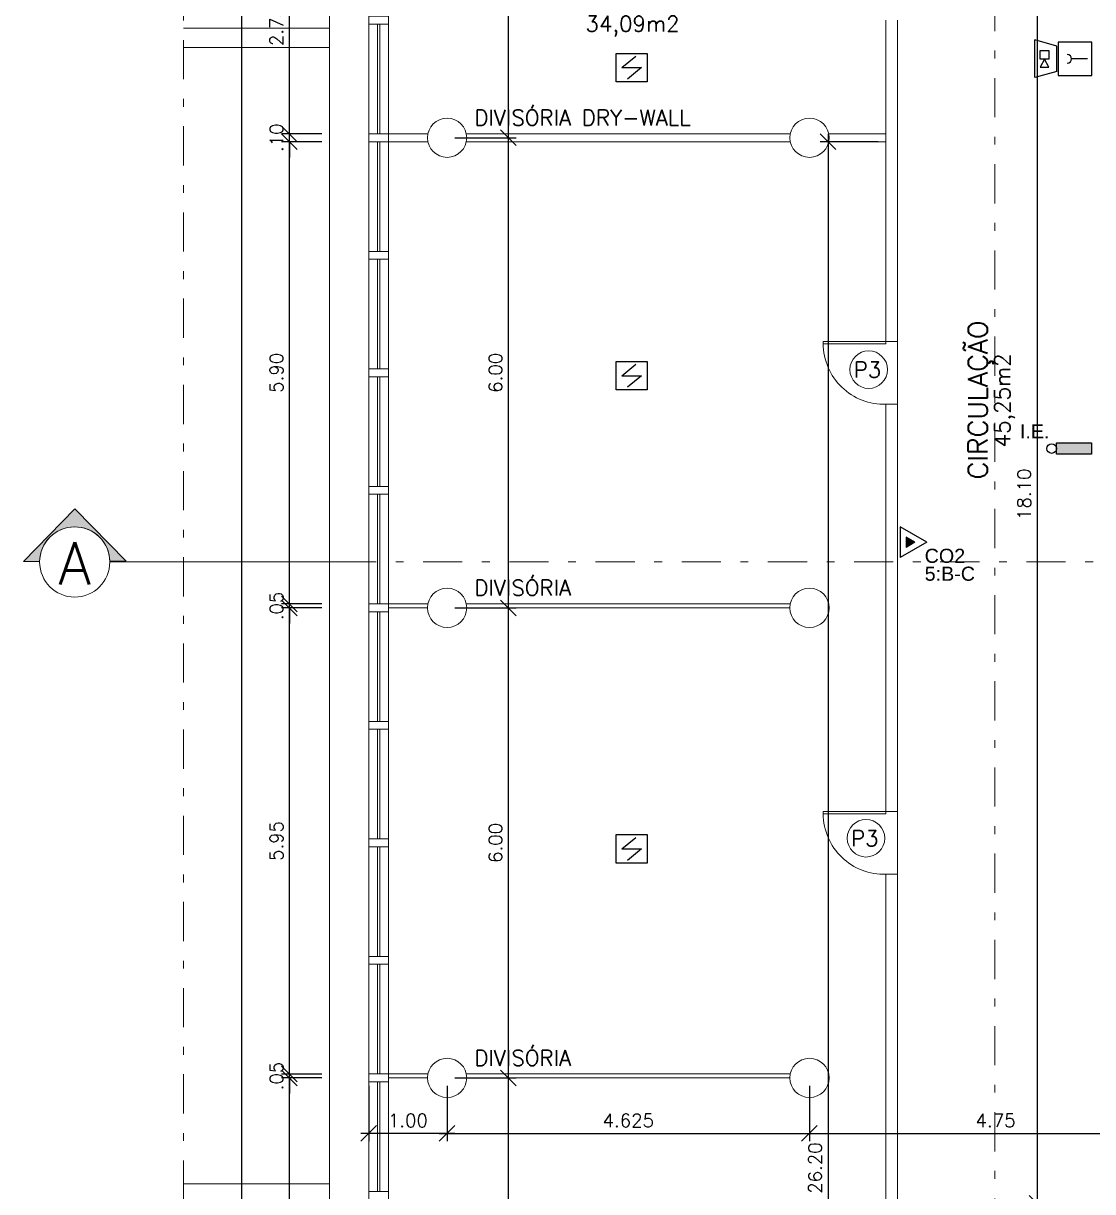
# Model space of a CAD drawing. Header units: millimetres. Extents: x 521 to 1055, y 261 to 520.
# Drawn here: x 595.9 to 609.55, y 403.8 to 418.71 of the extents above; entities that cross this region are included whole.
import ezdxf
from ezdxf.enums import TextEntityAlignment as Align

# ---------------------------------------------------------------- set-up
doc = ezdxf.new("R2010")
doc.units = ezdxf.units.MM
doc.linetypes.add('CONTINU', pattern=[0])
doc.linetypes.add('DASHDOTX2', pattern=[2, 1, -0.5, 0, -0.5])
doc.layers.add('0.1', color=8, linetype='Continuous', lineweight=13)
doc.layers.add('ppci', color=8, linetype='Continuous')
doc.styles.add('ROMANS', font='romans')
doc.styles.get("Standard").update_dxf_attribs({"font": 'romans.shx'})
doc.styles.add('STYLE1', font='sanss___.ttf')
doc.dimstyles.new('Fares Eng - 50', dxfattribs={"dimscale": 2, "dimtxt": 0.085, "dimasz": 0.1, "dimexe": 0.05, "dimexo": 0.05, "dimgap": 0.04, "dimtad": 1, "dimzin": 4, "dimdsep": 46, "dimtxsty": 'ROMANS', "dimblk1": 'OBLIQUE', "dimblk2": 'OBLIQUE', "dimsah": 1, "dimcen": 0.05, "dimdle": 0.05, "dimclrd": 8, "dimclre": 8, "dimclrt": 8, "dimaunit": 1, "dimadec": 0, "dimazin": 0, "dimtfac": 1, "dimtix": 1, "dimtmove": 2, "dimatfit": 0, "dimldrblk": 'OPEN90', "dimfxl": 1, "dimtolj": 1, "dimtzin": 0, "dimarcsym": 0})

# ---------------------------------------------------------------- blocks, each defined once
blk = doc.blocks.new('P80')
for points in [[(0, 0.86), (0, 0.83), (0.15, 0.83), (0.15, 0.86)], [(0, 0), (0, 0.03), (0.15, 0.03), (0.15, 0)]]:
    blk.add_lwpolyline(points)
blk.add_lwpolyline([(-0.8, 0.06), (0, 0.06), (0, 0.03), (-0.8, 0.03)], close=True)
at = {"color": 8}
blk.add_arc((-0.025, 0.056), 0.775, 88.1408, 179.6698, dxfattribs=at)
blk = doc.blocks.new('_OBLIQUE')
at = {"color": 0, "linetype": 'ByBlock'}
blk.add_line((-0.5, -0.5), (0.5, 0.5), dxfattribs=at)
blk = doc.blocks.new('*D743')
at = {"layer": '0.1', "color": 8, "linetype": 'CONTINU', "lineweight": -2, "transparency": 16777216}
for p, q in [((600.311, 405.146), (600.311, 404.439)), ((601.311, 405.146), (601.311, 404.439)), ((601.411, 404.539), (600.211, 404.539))]:
    blk.add_line(p, q, dxfattribs=at)
at = {"layer": 'DEFPOINTS', "color": 0, "linetype": 'CONTINU', "lineweight": -2, "transparency": 16777216}
for p in [(600.311, 405.246), (601.311, 405.246), (600.311, 404.539)]:
    blk.add_point(p, dxfattribs=at)
at = {"layer": '0.1', "color": 8, "linetype": 'CONTINU', "lineweight": -2, "transparency": 16777216, "xscale": 0.2, "yscale": 0.2, "zscale": 0.2, "rotation": 180}
blk.add_blockref('_OBLIQUE', (600.311, 404.539), dxfattribs=at)
at = {"layer": '0.1', "color": 8, "linetype": 'CONTINU', "lineweight": -2, "transparency": 16777216, "xscale": 0.2, "yscale": 0.2, "zscale": 0.2}
blk.add_blockref('_OBLIQUE', (601.311, 404.539), dxfattribs=at)
at = {"layer": '0.1', "color": 8, "linetype": 'CONTINU', "transparency": 16777216, "insert": (600.811, 404.704), "char_height": 0.17, "attachment_point": 5, "style": 'ROMANS'}
blk.add_mtext('\\A1;1.00', dxfattribs=at)
blk = doc.blocks.new('_Open90')
at = {"color": 0, "linetype": 'ByBlock', "lineweight": -2}
for p, q in [((0, 0), (-1, 0)), ((-0.5, 0.5), (0, 0)), ((0, 0), (-0.5, -0.5))]:
    blk.add_line(p, q, dxfattribs=at)
blk = doc.blocks.new('*D744')
at = {"layer": '0.1', "color": 8, "linetype": 'CONTINU', "lineweight": -2, "transparency": 16777216}
for p, q in [((601.311, 405.146), (601.311, 404.439)), ((605.936, 405.146), (605.936, 404.439)), ((601.211, 404.539), (606.036, 404.539))]:
    blk.add_line(p, q, dxfattribs=at)
at = {"layer": 'DEFPOINTS', "color": 0, "linetype": 'CONTINU', "lineweight": -2, "transparency": 16777216}
for p in [(601.311, 405.246), (605.936, 405.246), (605.936, 404.539)]:
    blk.add_point(p, dxfattribs=at)
at = {"layer": '0.1', "color": 8, "linetype": 'CONTINU', "lineweight": -2, "transparency": 16777216, "xscale": 0.2, "yscale": 0.2, "zscale": 0.2, "rotation": 180}
blk.add_blockref('_OBLIQUE', (601.311, 404.539), dxfattribs=at)
at = {"layer": '0.1', "color": 8, "linetype": 'CONTINU', "lineweight": -2, "transparency": 16777216, "xscale": 0.2, "yscale": 0.2, "zscale": 0.2}
blk.add_blockref('_OBLIQUE', (605.936, 404.539), dxfattribs=at)
at = {"layer": '0.1', "color": 8, "linetype": 'CONTINU', "transparency": 16777216, "insert": (603.624, 404.704), "char_height": 0.17, "attachment_point": 5, "style": 'ROMANS'}
blk.add_mtext('\\A1;4.625', dxfattribs=at)
blk = doc.blocks.new('*D745')
at = {"layer": '0.1', "color": 8, "linetype": 'CONTINU', "lineweight": -2, "transparency": 16777216}
for p, q in [((605.936, 405.146), (605.936, 404.439)), ((610.686, 405.146), (610.686, 404.439)), ((605.836, 404.539), (610.786, 404.539))]:
    blk.add_line(p, q, dxfattribs=at)
at = {"layer": 'DEFPOINTS', "color": 0, "linetype": 'CONTINU', "lineweight": -2, "transparency": 16777216}
for p in [(605.936, 405.246), (610.686, 405.246), (610.686, 404.539)]:
    blk.add_point(p, dxfattribs=at)
at = {"layer": '0.1', "color": 8, "linetype": 'CONTINU', "lineweight": -2, "transparency": 16777216, "xscale": 0.2, "yscale": 0.2, "zscale": 0.2, "rotation": 180}
blk.add_blockref('_OBLIQUE', (605.936, 404.539), dxfattribs=at)
at = {"layer": '0.1', "color": 8, "linetype": 'CONTINU', "lineweight": -2, "transparency": 16777216, "xscale": 0.2, "yscale": 0.2, "zscale": 0.2}
blk.add_blockref('_OBLIQUE', (610.686, 404.539), dxfattribs=at)
at = {"layer": '0.1', "color": 8, "linetype": 'CONTINU', "transparency": 16777216, "insert": (608.311, 404.704), "char_height": 0.17, "attachment_point": 5, "style": 'ROMANS'}
blk.add_mtext('\\A1;4.75', dxfattribs=at)
blk = doc.blocks.new('*D757')
at = {"layer": '0.1', "color": 8, "linetype": 'CONTINU', "lineweight": -2, "transparency": 16777216}
for p, q in [((599.099, 424.246), (598.591, 424.246)), ((598.691, 374.146), (598.691, 424.346)), ((599.099, 374.246), (598.591, 374.246))]:
    blk.add_line(p, q, dxfattribs=at)
at = {"layer": 'DEFPOINTS', "color": 0, "linetype": 'CONTINU', "lineweight": -2, "transparency": 16777216}
for p in [(598.691, 424.246), (599.199, 424.246), (599.199, 374.246)]:
    blk.add_point(p, dxfattribs=at)
at = {"layer": '0.1', "color": 8, "linetype": 'CONTINU', "lineweight": -2, "transparency": 16777216, "xscale": 0.2, "yscale": 0.2, "zscale": 0.2}
for p, rotation in [((598.691, 424.246), 90), ((598.691, 374.246), 270)]:
    blk.add_blockref('_OBLIQUE', p, dxfattribs=dict(at, rotation=rotation))
at = {"layer": '0.1', "color": 8, "linetype": 'CONTINU', "transparency": 16777216, "insert": (598.526, 399.246), "char_height": 0.17, "attachment_point": 5, "rotation": 90, "style": 'ROMANS'}
blk.add_mtext('\\A1;50.00', dxfattribs=at)
blk = doc.blocks.new('*D834')
at = {"layer": '0.1', "color": 8, "linetype": 'CONTINU', "lineweight": -2, "transparency": 16777216}
for p, q in [((608.841, 421.846), (608.841, 403.546)), ((609.461, 421.746), (608.741, 421.746)), ((609.461, 403.646), (608.741, 403.646))]:
    blk.add_line(p, q, dxfattribs=at)
at = {"layer": 'DEFPOINTS', "color": 0, "linetype": 'CONTINU', "lineweight": -2, "transparency": 16777216}
for p in [(609.561, 421.746), (608.841, 403.646), (609.561, 403.646)]:
    blk.add_point(p, dxfattribs=at)
at = {"layer": '0.1', "color": 8, "linetype": 'CONTINU', "lineweight": -2, "transparency": 16777216, "xscale": 0.2, "yscale": 0.2, "zscale": 0.2}
for p, rotation in [((608.841, 421.746), 90), ((608.841, 403.646), 270)]:
    blk.add_blockref('_OBLIQUE', p, dxfattribs=dict(at, rotation=rotation))
at = {"layer": '0.1', "color": 8, "linetype": 'CONTINU', "transparency": 16777216, "insert": (608.676, 412.696), "char_height": 0.17, "attachment_point": 5, "rotation": 90, "style": 'ROMANS'}
blk.add_mtext('\\A1;18.10', dxfattribs=at)
blk = doc.blocks.new('*D839')
at = {"layer": '0.1', "color": 8, "linetype": 'CONTINU', "lineweight": -2, "transparency": 16777216}
for p, q in [((602.094, 399.146), (602.094, 405.346)), ((601.411, 405.246), (602.194, 405.246)), ((601.411, 399.246), (602.194, 399.246))]:
    blk.add_line(p, q, dxfattribs=at)
at = {"layer": 'DEFPOINTS', "color": 0, "linetype": 'CONTINU', "lineweight": -2, "transparency": 16777216}
for p in [(601.311, 405.246), (602.094, 405.246), (601.311, 399.246)]:
    blk.add_point(p, dxfattribs=at)
at = {"layer": '0.1', "color": 8, "linetype": 'CONTINU', "lineweight": -2, "transparency": 16777216, "xscale": 0.2, "yscale": 0.2, "zscale": 0.2}
for p, rotation in [((602.094, 405.246), 90), ((602.094, 399.246), 270)]:
    blk.add_blockref('_OBLIQUE', p, dxfattribs=dict(at, rotation=rotation))
at = {"layer": '0.1', "color": 8, "linetype": 'CONTINU', "transparency": 16777216, "insert": (601.929, 402.246), "char_height": 0.17, "attachment_point": 5, "rotation": 90, "style": 'ROMANS'}
blk.add_mtext('\\A1;6.00', dxfattribs=at)
blk = doc.blocks.new('*D840')
at = {"layer": '0.1', "color": 8, "linetype": 'CONTINU', "lineweight": -2, "transparency": 16777216}
for p, q in [((602.094, 405.146), (602.094, 411.346)), ((601.411, 411.246), (602.194, 411.246)), ((601.411, 405.246), (602.194, 405.246))]:
    blk.add_line(p, q, dxfattribs=at)
at = {"layer": 'DEFPOINTS', "color": 0, "linetype": 'CONTINU', "lineweight": -2, "transparency": 16777216}
for p in [(601.311, 411.246), (602.094, 411.246), (601.311, 405.246)]:
    blk.add_point(p, dxfattribs=at)
at = {"layer": '0.1', "color": 8, "linetype": 'CONTINU', "lineweight": -2, "transparency": 16777216, "xscale": 0.2, "yscale": 0.2, "zscale": 0.2}
for p, rotation in [((602.094, 411.246), 90), ((602.094, 405.246), 270)]:
    blk.add_blockref('_OBLIQUE', p, dxfattribs=dict(at, rotation=rotation))
at = {"layer": '0.1', "color": 8, "linetype": 'CONTINU', "transparency": 16777216, "insert": (601.929, 408.246), "char_height": 0.17, "attachment_point": 5, "rotation": 90, "style": 'ROMANS'}
blk.add_mtext('\\A1;6.00', dxfattribs=at)
blk = doc.blocks.new('*D841')
at = {"layer": '0.1', "color": 8, "linetype": 'CONTINU', "lineweight": -2, "transparency": 16777216}
for p, q in [((601.411, 417.246), (602.194, 417.246)), ((602.094, 411.146), (602.094, 417.346)), ((601.411, 411.246), (602.194, 411.246))]:
    blk.add_line(p, q, dxfattribs=at)
at = {"layer": 'DEFPOINTS', "color": 0, "linetype": 'CONTINU', "lineweight": -2, "transparency": 16777216}
for p in [(601.311, 417.246), (602.094, 417.246), (601.311, 411.246)]:
    blk.add_point(p, dxfattribs=at)
at = {"layer": '0.1', "color": 8, "linetype": 'CONTINU', "lineweight": -2, "transparency": 16777216, "xscale": 0.2, "yscale": 0.2, "zscale": 0.2}
for p, rotation in [((602.094, 417.246), 90), ((602.094, 411.246), 270)]:
    blk.add_blockref('_OBLIQUE', p, dxfattribs=dict(at, rotation=rotation))
at = {"layer": '0.1', "color": 8, "linetype": 'CONTINU', "transparency": 16777216, "insert": (601.929, 414.246), "char_height": 0.17, "attachment_point": 5, "rotation": 90, "style": 'ROMANS'}
blk.add_mtext('\\A1;6.00', dxfattribs=at)
blk = doc.blocks.new('*D786')
at = {"layer": '0.1', "color": 8, "linetype": 'CONTINU', "lineweight": -2, "transparency": 16777216}
for p, q in [((602.094, 417.146), (602.094, 423.346)), ((601.411, 423.246), (602.194, 423.246)), ((601.411, 417.246), (602.194, 417.246))]:
    blk.add_line(p, q, dxfattribs=at)
at = {"layer": 'DEFPOINTS', "color": 0, "linetype": 'CONTINU', "lineweight": -2, "transparency": 16777216}
for p in [(601.311, 423.246), (602.094, 423.246), (601.311, 417.246)]:
    blk.add_point(p, dxfattribs=at)
at = {"layer": '0.1', "color": 8, "linetype": 'CONTINU', "lineweight": -2, "transparency": 16777216, "xscale": 0.2, "yscale": 0.2, "zscale": 0.2}
for p, rotation in [((602.094, 423.246), 90), ((602.094, 417.246), 270)]:
    blk.add_blockref('_OBLIQUE', p, dxfattribs=dict(at, rotation=rotation))
at = {"layer": '0.1', "color": 8, "linetype": 'CONTINU', "transparency": 16777216, "insert": (601.894, 420.632), "char_height": 0.17, "attachment_point": 5, "rotation": 90, "style": 'ROMANS'}
blk.add_mtext('\\A1;6.00', dxfattribs=at)
blk = doc.blocks.new('Cor-4A')
h = blk.add_hatch(color=1)
edge = h.paths.add_edge_path()
edge.add_line((-0.00005, -0.00732), (-0.00757, 0))
edge.add_line((-0.00757, 0), (-0.00014, 0.00731))
edge.add_line((-0.00014, 0.00731), (-0.00014, 0.005))
edge.add_arc((0, 0), 0.005, 91.6216, 269.468)
edge.add_line((-0.00005, -0.005), (-0.00005, -0.00732))
at = {"linetype": 'DASHDOTX2'}
blk.add_line((0, 0.03735), (0, 0.005), dxfattribs=at)
at = {"color": 1}
blk.add_lwpolyline([(-0.00005, -0.00732), (-0.00757, 0), (-0.00014, 0.00731), (-0.00014, 0.005, 0.98138), (-0.00005, -0.005)], format="xyb", close=True, dxfattribs=at)
blk.add_circle((0, 0), 0.005, dxfattribs=at)
at = {"color": 3, "style": 'ROMANS'}
blk.add_attdef('O', text='', height=0.006, rotation=90, dxfattribs=at).set_placement((0.00019, 0), align=Align.MIDDLE)
blk = doc.blocks.new('*D853')
at = {"layer": '0.1', "color": 8, "linetype": 'CONTINU', "lineweight": -2, "transparency": 16777216}
for p, q in [((599.299, 399.196), (599.299, 405.346)), ((599.711, 405.246), (599.199, 405.246)), ((599.711, 399.296), (599.199, 399.296))]:
    blk.add_line(p, q, dxfattribs=at)
at = {"layer": 'DEFPOINTS', "color": 0, "linetype": 'CONTINU', "lineweight": -2, "transparency": 16777216}
for p in [(599.299, 405.246), (599.811, 405.246), (599.811, 399.296)]:
    blk.add_point(p, dxfattribs=at)
at = {"layer": '0.1', "color": 8, "linetype": 'CONTINU', "lineweight": -2, "transparency": 16777216, "xscale": 0.2, "yscale": 0.2, "zscale": 0.2}
for p, rotation in [((599.299, 405.246), 90), ((599.299, 399.296), 270)]:
    blk.add_blockref('_OBLIQUE', p, dxfattribs=dict(at, rotation=rotation))
at = {"layer": '0.1', "color": 8, "linetype": 'CONTINU', "transparency": 16777216, "insert": (599.134, 402.271), "char_height": 0.17, "attachment_point": 5, "rotation": 90, "style": 'ROMANS'}
blk.add_mtext('\\A1;5.95', dxfattribs=at)
blk = doc.blocks.new('*D854')
at = {"layer": '0.1', "color": 8, "linetype": 'CONTINU', "lineweight": -2, "transparency": 16777216}
for p, q in [((599.299, 405.296), (599.299, 405.496)), ((599.711, 405.296), (599.199, 405.296)), ((599.299, 405.246), (599.299, 405.296)), ((599.711, 405.246), (599.199, 405.246)), ((599.299, 405.246), (599.299, 405.046))]:
    blk.add_line(p, q, dxfattribs=at)
at = {"layer": 'DEFPOINTS', "color": 0, "linetype": 'CONTINU', "lineweight": -2, "transparency": 16777216}
for p in [(599.299, 405.296), (599.811, 405.296), (599.811, 405.246)]:
    blk.add_point(p, dxfattribs=at)
at = {"layer": '0.1', "color": 8, "linetype": 'CONTINU', "lineweight": -2, "transparency": 16777216, "xscale": 0.2, "yscale": 0.2, "zscale": 0.2}
for p, rotation in [((599.299, 405.296), 270), ((599.299, 405.246), 90)]:
    blk.add_blockref('_OBLIQUE', p, dxfattribs=dict(at, rotation=rotation))
at = {"layer": '0.1', "color": 8, "linetype": 'CONTINU', "transparency": 16777216, "insert": (599.134, 405.271), "char_height": 0.17, "attachment_point": 5, "rotation": 90, "style": 'ROMANS'}
blk.add_mtext('\\A1;.05', dxfattribs=at)
blk = doc.blocks.new('*D855')
at = {"layer": '0.1', "color": 8, "linetype": 'CONTINU', "lineweight": -2, "transparency": 16777216}
for p, q in [((599.299, 405.196), (599.299, 411.346)), ((599.711, 411.246), (599.199, 411.246)), ((599.711, 405.296), (599.199, 405.296))]:
    blk.add_line(p, q, dxfattribs=at)
at = {"layer": 'DEFPOINTS', "color": 0, "linetype": 'CONTINU', "lineweight": -2, "transparency": 16777216}
for p in [(599.299, 411.246), (599.811, 411.246), (599.811, 405.296)]:
    blk.add_point(p, dxfattribs=at)
at = {"layer": '0.1', "color": 8, "linetype": 'CONTINU', "lineweight": -2, "transparency": 16777216, "xscale": 0.2, "yscale": 0.2, "zscale": 0.2}
for p, rotation in [((599.299, 411.246), 90), ((599.299, 405.296), 270)]:
    blk.add_blockref('_OBLIQUE', p, dxfattribs=dict(at, rotation=rotation))
at = {"layer": '0.1', "color": 8, "linetype": 'CONTINU', "transparency": 16777216, "insert": (599.134, 408.271), "char_height": 0.17, "attachment_point": 5, "rotation": 90, "style": 'ROMANS'}
blk.add_mtext('\\A1;5.95', dxfattribs=at)
blk = doc.blocks.new('*D856')
at = {"layer": '0.1', "color": 8, "linetype": 'CONTINU', "lineweight": -2, "transparency": 16777216}
for p, q in [((599.299, 411.296), (599.299, 411.496)), ((599.711, 411.296), (599.199, 411.296)), ((599.299, 411.246), (599.299, 411.296)), ((599.711, 411.246), (599.199, 411.246)), ((599.299, 411.246), (599.299, 411.046))]:
    blk.add_line(p, q, dxfattribs=at)
at = {"layer": 'DEFPOINTS', "color": 0, "linetype": 'CONTINU', "lineweight": -2, "transparency": 16777216}
for p in [(599.299, 411.296), (599.811, 411.296), (599.811, 411.246)]:
    blk.add_point(p, dxfattribs=at)
at = {"layer": '0.1', "color": 8, "linetype": 'CONTINU', "lineweight": -2, "transparency": 16777216, "xscale": 0.2, "yscale": 0.2, "zscale": 0.2}
for p, rotation in [((599.299, 411.296), 270), ((599.299, 411.246), 90)]:
    blk.add_blockref('_OBLIQUE', p, dxfattribs=dict(at, rotation=rotation))
at = {"layer": '0.1', "color": 8, "linetype": 'CONTINU', "transparency": 16777216, "insert": (599.134, 411.271), "char_height": 0.17, "attachment_point": 5, "rotation": 90, "style": 'ROMANS'}
blk.add_mtext('\\A1;.05', dxfattribs=at)
blk = doc.blocks.new('*D857')
at = {"layer": '0.1', "color": 8, "linetype": 'CONTINU', "lineweight": -2, "transparency": 16777216}
for p, q in [((599.299, 411.196), (599.299, 417.296)), ((599.711, 417.196), (599.199, 417.196)), ((599.711, 411.296), (599.199, 411.296))]:
    blk.add_line(p, q, dxfattribs=at)
at = {"layer": 'DEFPOINTS', "color": 0, "linetype": 'CONTINU', "lineweight": -2, "transparency": 16777216}
for p in [(599.299, 417.196), (599.811, 417.196), (599.811, 411.296)]:
    blk.add_point(p, dxfattribs=at)
at = {"layer": '0.1', "color": 8, "linetype": 'CONTINU', "lineweight": -2, "transparency": 16777216, "xscale": 0.2, "yscale": 0.2, "zscale": 0.2}
for p, rotation in [((599.299, 417.196), 90), ((599.299, 411.296), 270)]:
    blk.add_blockref('_OBLIQUE', p, dxfattribs=dict(at, rotation=rotation))
at = {"layer": '0.1', "color": 8, "linetype": 'CONTINU', "transparency": 16777216, "insert": (599.134, 414.246), "char_height": 0.17, "attachment_point": 5, "rotation": 90, "style": 'ROMANS'}
blk.add_mtext('\\A1;5.90', dxfattribs=at)
blk = doc.blocks.new('ÁREA')
for p in [(0.00005, 0.00376), (0, 0)]:
    blk.add_attdef('COMPARTIMENTO', text='', height=0.0025).set_placement(p, align=Align.CENTER)
at = {"color": 1}
for p in [(-0.00005, -0.00376), (-0.0001, -0.00752)]:
    blk.add_attdef('ÁREA', text='', height=0.002, dxfattribs=at).set_placement(p, align=Align.CENTER)
blk = doc.blocks.new('*D3263')
at = {"layer": '0.1', "color": 8, "linetype": 'CONTINU', "lineweight": -2, "transparency": 16777216}
for p, q in [((599.299, 417.296), (599.299, 417.496)), ((599.711, 417.296), (599.199, 417.296)), ((599.299, 417.196), (599.299, 417.296)), ((599.711, 417.196), (599.199, 417.196)), ((599.299, 417.196), (599.299, 416.996))]:
    blk.add_line(p, q, dxfattribs=at)
at = {"layer": 'DEFPOINTS', "color": 0, "linetype": 'CONTINU', "lineweight": -2, "transparency": 16777216}
for p in [(599.299, 417.296), (599.811, 417.296), (599.811, 417.196)]:
    blk.add_point(p, dxfattribs=at)
at = {"layer": '0.1', "color": 8, "linetype": 'CONTINU', "lineweight": -2, "transparency": 16777216, "xscale": 0.2, "yscale": 0.2, "zscale": 0.2}
for p, rotation in [((599.299, 417.296), 270), ((599.299, 417.196), 90)]:
    blk.add_blockref('_OBLIQUE', p, dxfattribs=dict(at, rotation=rotation))
at = {"layer": '0.1', "color": 8, "linetype": 'CONTINU', "lineweight": -2, "transparency": 16777216, "insert": (599.134, 417.246), "char_height": 0.17, "attachment_point": 5, "rotation": 90, "style": 'ROMANS'}
blk.add_mtext('\\A1;.10', dxfattribs=at)
blk = doc.blocks.new('*D3264')
at = {"layer": '0.1', "color": 8, "linetype": 'CONTINU', "lineweight": -2, "transparency": 16777216}
for p, q in [((599.299, 417.196), (599.299, 420.146)), ((599.711, 420.046), (599.199, 420.046)), ((599.711, 417.296), (599.199, 417.296))]:
    blk.add_line(p, q, dxfattribs=at)
at = {"layer": 'DEFPOINTS', "color": 0, "linetype": 'CONTINU', "lineweight": -2, "transparency": 16777216}
for p in [(599.299, 420.046), (599.811, 420.046), (599.811, 417.296)]:
    blk.add_point(p, dxfattribs=at)
at = {"layer": '0.1', "color": 8, "linetype": 'CONTINU', "lineweight": -2, "transparency": 16777216, "xscale": 0.2, "yscale": 0.2, "zscale": 0.2}
for p, rotation in [((599.299, 420.046), 90), ((599.299, 417.296), 270)]:
    blk.add_blockref('_OBLIQUE', p, dxfattribs=dict(at, rotation=rotation))
at = {"layer": '0.1', "color": 8, "linetype": 'CONTINU', "lineweight": -2, "transparency": 16777216, "insert": (599.134, 418.671), "char_height": 0.17, "attachment_point": 5, "rotation": 90, "style": 'ROMANS'}
blk.add_mtext('\\A1;2.75', dxfattribs=at)
blk = doc.blocks.new('*D3265')
at = {"layer": '0.1', "color": 8, "linetype": 'CONTINU', "lineweight": -2, "transparency": 16777216}
for p, q in [((606.173, 417.296), (606.173, 390.896)), ((606.811, 417.196), (606.073, 417.196)), ((606.811, 390.996), (606.073, 390.996))]:
    blk.add_line(p, q, dxfattribs=at)
at = {"layer": 'DEFPOINTS', "color": 0, "linetype": 'CONTINU', "lineweight": -2, "transparency": 16777216}
for p in [(606.911, 417.196), (606.173, 390.996), (606.911, 390.996)]:
    blk.add_point(p, dxfattribs=at)
at = {"layer": '0.1', "color": 8, "linetype": 'CONTINU', "lineweight": -2, "transparency": 16777216, "xscale": 0.2, "yscale": 0.2, "zscale": 0.2}
for p, rotation in [((606.173, 417.196), 90), ((606.173, 390.996), 270)]:
    blk.add_blockref('_OBLIQUE', p, dxfattribs=dict(at, rotation=rotation))
at = {"layer": '0.1', "color": 8, "linetype": 'CONTINU', "lineweight": -2, "transparency": 16777216, "insert": (606.008, 404.096), "char_height": 0.17, "attachment_point": 5, "rotation": 90, "style": 'ROMANS'}
blk.add_mtext('\\A1;26.20', dxfattribs=at)

msp = doc.modelspace()

# ---------------------------------------------------------------- hatches: boundary and pattern name
at = {"layer": 'ppci'}
for points in [[(609.08784, 413.35062), (609.08784, 413.20812), (609.53637, 413.20812), (609.53637, 413.35062)], [(607.28292, 412.08324), (607.17017, 412.14834), (607.17017, 412.01815)]]:
    msp.add_hatch(color=10, dxfattribs=at).paths.add_polyline_path(points)

# ---------------------------------------------------------------- linework, layer by layer
at = {"layer": '0.1', "color": 8, "linetype": 'DASHDOTX2', "ltscale": 0.5}
for p, q in [((597.94872, 365.19275), (597.94872, 428.20423)), ((608.30064, 424.60892), (608.30064, 371.68747)), ((599.90576, 411.83162), (620.3808, 411.83162))]:
    msp.add_line(p, q, dxfattribs=at)
at = {"layer": '0.1', "color": 8, "linetype": 'CONTINU'}
for p, q in [((599.81144, 375.39649), (599.81144, 423.09649)), ((600.31144, 417.29649), (600.31144, 418.69649)), ((600.42144, 417.29649), (600.42144, 418.69649)), ((600.45144, 417.29649), (600.45144, 418.69649)), ((600.56144, 417.29649), (600.56144, 418.69649)), ((600.31144, 415.79649), (600.31144, 417.19649)), ((600.42144, 415.79649), (600.42144, 417.19649)), ((600.45144, 415.79649), (600.45144, 417.19649)), ((600.56144, 415.79649), (600.56144, 417.19649)), ((600.31144, 414.29649), (600.31144, 415.69649)), ((600.42144, 414.29649), (600.42144, 415.69649)), ((600.45144, 414.29649), (600.45144, 415.69649)), ((600.56144, 414.29649), (600.56144, 415.69649)), ((607.06144, 414.64649), (607.06144, 413.84649)), ((600.31144, 412.79649), (600.31144, 414.19649)), ((600.42144, 412.79649), (600.42144, 414.19649)), ((600.45144, 412.79649), (600.45144, 414.19649)), ((600.56144, 412.79649), (600.56144, 414.19649)), ((600.31144, 411.29649), (600.31144, 412.69649)), ((600.42144, 411.29649), (600.42144, 412.69649)), ((600.45144, 411.29649), (600.45144, 412.69649)), ((600.56144, 411.29649), (600.56144, 412.69649)), ((601.06649, 411.29649), (600.56144, 411.29649)), ((605.69149, 411.29649), (601.55639, 411.29649)), ((600.31144, 409.79649), (600.31144, 411.19649)), ((600.42144, 409.79649), (600.42144, 411.19649)), ((600.45144, 409.79649), (600.45144, 411.19649)), ((601.06144, 411.24649), (600.56144, 411.24649)), ((600.56144, 409.79649), (600.56144, 411.19649)), ((605.68644, 411.24649), (601.56144, 411.24649)), ((600.31144, 408.29649), (600.31144, 409.69649)), ((600.42144, 408.29649), (600.42144, 409.69649)), ((600.45144, 408.29649), (600.45144, 409.69649)), ((600.56144, 408.29649), (600.56144, 409.69649)), ((607.06144, 407.84649), (607.06144, 408.64649)), ((600.31144, 406.79649), (600.31144, 408.19649)), ((600.42144, 406.79649), (600.42144, 408.19649)), ((600.45144, 406.79649), (600.45144, 408.19649)), ((600.56144, 406.79649), (600.56144, 408.19649)), ((600.31144, 405.29649), (600.31144, 406.69649)), ((600.42144, 405.29649), (600.42144, 406.69649)), ((600.45144, 405.29649), (600.45144, 406.69649)), ((600.56144, 405.29649), (600.56144, 406.69649)), ((601.06649, 405.29649), (600.56144, 405.29649)), ((605.69149, 405.29649), (601.55639, 405.29649)), ((600.31144, 403.79649), (600.31144, 405.19649)), ((600.42144, 403.79649), (600.42144, 405.19649)), ((600.45144, 403.79649), (600.45144, 405.19649)), ((601.06144, 405.24649), (600.56144, 405.24649)), ((600.56144, 403.79649), (600.56144, 405.19649)), ((605.68644, 405.24649), (601.56144, 405.24649))]:
    msp.add_line(p, q, dxfattribs=at)
at = {"layer": '0.1', "color": 7}
for p, q in [((606.91144, 418.74649), (606.91144, 414.64649)), ((607.06144, 418.74649), (607.06144, 414.64649)), ((600.56144, 417.29649), (601.06649, 417.29649)), ((601.55639, 417.29649), (605.69149, 417.29649)), ((606.18139, 417.29649), (606.91144, 417.29649)), ((600.56144, 417.19649), (601.06649, 417.19649)), ((601.55639, 417.19649), (605.69149, 417.19649)), ((606.18139, 417.19649), (606.91144, 417.19649)), ((607.06144, 414.64649), (606.91144, 414.64649)), ((607.06144, 413.84649), (606.91144, 413.84649)), ((606.91144, 413.84649), (606.91144, 408.64649)), ((607.06144, 413.84649), (607.06144, 408.64649)), ((607.06144, 408.64649), (606.91144, 408.64649)), ((607.06144, 407.84649), (606.91144, 407.84649)), ((606.91144, 407.84649), (606.91144, 402.64649)), ((607.06144, 407.84649), (607.06144, 402.64649))]:
    msp.add_line(p, q, dxfattribs=at)
at = {"layer": '0.1', "color": 8}
for p, q in [((597.94872, 418.64649), (599.81144, 418.64649)), ((599.81144, 418.39649), (597.94872, 418.39649)), ((597.94872, 403.89649), (599.81144, 403.89649))]:
    msp.add_line(p, q, dxfattribs=at)
at = {"layer": '0.1', "color": 8, "linetype": 'CONTINU'}
for points in [[(600.31144, 418.79649), (600.56144, 418.79649), (600.56144, 418.69649), (600.31144, 418.69649)], [(600.31144, 415.79649), (600.56144, 415.79649), (600.56144, 415.69649), (600.31144, 415.69649)], [(600.31144, 414.29649), (600.56144, 414.29649), (600.56144, 414.19649), (600.31144, 414.19649)], [(600.31144, 412.79649), (600.56144, 412.79649), (600.56144, 412.69649), (600.31144, 412.69649)], [(600.31144, 411.29649), (600.56144, 411.29649), (600.56144, 411.19649), (600.31144, 411.19649)], [(600.31144, 409.79649), (600.56144, 409.79649), (600.56144, 409.69649), (600.31144, 409.69649)], [(600.31144, 408.29649), (600.56144, 408.29649), (600.56144, 408.19649), (600.31144, 408.19649)], [(600.31144, 406.79649), (600.56144, 406.79649), (600.56144, 406.69649), (600.31144, 406.69649)], [(600.31144, 405.29649), (600.56144, 405.29649), (600.56144, 405.19649), (600.31144, 405.19649)], [(600.31144, 403.79649), (600.56144, 403.79649), (600.56144, 403.69649), (600.31144, 403.69649)]]:
    msp.add_lwpolyline(points, close=True, dxfattribs=at)
at = {"layer": '0.1', "color": 7}
msp.add_lwpolyline([(600.31144, 417.29649), (600.56144, 417.29649), (600.56144, 417.19649), (600.31144, 417.19649)], close=True, dxfattribs=at)
for centre in [(601.31144, 417.24649), (605.93644, 417.24649), (601.31144, 411.24649), (605.93644, 411.24649), (601.31144, 405.24649), (605.93644, 405.24649)]:
    msp.add_circle(centre, 0.25, dxfattribs=at)
at = {"layer": '0.1', "color": 8}
for centre in [(606.69224, 414.28685), (606.6575, 408.30547)]:
    msp.add_circle(centre, 0.23964, dxfattribs=at)
at = {"layer": 'ppci', "color": 10, "linetype": 'Continuous'}
for p, q in [((608.81082, 418.01363), (608.81082, 418.4953)), ((609.0947, 418.41502), (608.81082, 418.4953)), ((603.54098, 418.14137), (603.71961, 418.28768)), ((609.0947, 418.09391), (609.0947, 418.41502)), ((603.54098, 418.14137), (603.79429, 418.14137)), ((603.79429, 418.14137), (603.61566, 417.99505)), ((609.48256, 418.25446), (609.28218, 418.25446)), ((609.0947, 418.09391), (608.81082, 418.01363)), ((603.54098, 414.2095), (603.71961, 414.35581)), ((603.54098, 414.2095), (603.79429, 414.2095)), ((603.79429, 414.2095), (603.61566, 414.06318)), ((607.09517, 412.27824), (607.09517, 411.88824)), ((607.43292, 412.08324), (607.09517, 412.27824)), ((607.43292, 412.08324), (607.09517, 411.88824)), ((607.17017, 412.14834), (607.17017, 412.01815)), ((607.28292, 412.08324), (607.17017, 412.14834)), ((607.28292, 412.08324), (607.17017, 412.01815)), ((603.54098, 408.16913), (603.71961, 408.31545)), ((603.54098, 408.16913), (603.79429, 408.16913)), ((603.79429, 408.16913), (603.61566, 408.02282))]:
    msp.add_line(p, q, dxfattribs=at)
at = {"layer": 'ppci', "color": 10}
for p, q in [((608.93558, 418.24871), (608.87923, 418.14743)), ((608.87923, 418.14743), (608.99194, 418.14743)), ((608.99194, 418.14743), (608.93558, 418.24871))]:
    msp.add_line(p, q, dxfattribs=at)
at = {"layer": 'ppci', "color": 10, "linetype": 'Continuous'}
for points in [[(609.53848, 418.041), (609.53848, 418.46793), (609.11154, 418.46793), (609.11154, 418.041)], [(603.46974, 418.32357), (603.86554, 418.32357), (603.86554, 417.95916), (603.46974, 417.95916)], [(603.46974, 414.3917), (603.86554, 414.3917), (603.86554, 414.02729), (603.46974, 414.02729)], [(603.46974, 408.35134), (603.86554, 408.35134), (603.86554, 407.98692), (603.46974, 407.98692)]]:
    msp.add_lwpolyline(points, close=True, dxfattribs=at)
at = {"layer": 'ppci', "color": 10}
for points in [[(608.99194, 418.3615), (608.99194, 418.24871), (608.87923, 418.24871), (608.87923, 418.3615)], [(609.53637, 413.35062), (609.53637, 413.20812), (609.08784, 413.20812), (609.08784, 413.35062)]]:
    msp.add_lwpolyline(points, close=True, dxfattribs=at)
msp.add_circle((609.02667, 413.27937), 0.06117, dxfattribs=at)
at = {"layer": 'ppci', "color": 10, "linetype": 'Continuous'}
msp.add_arc((609.22649, 418.25446), 0.05569, 270, 90, dxfattribs=at)

# ---------------------------------------------------------------- block references
at = {"layer": '0.1', "color": 8}
ref = msp.add_blockref('ÁREA', (603.68514, 418.88887), dxfattribs=dict(at, xscale=133.3333333333333, yscale=133.3333333333333, zscale=133.3333333333333))
ref.add_attrib('COMPARTIMENTO', 'SALA 416', dxfattribs={"layer": '0', "color": 3, "height": 0.25}).set_placement((603.68514, 418.88887), align=Align.CENTER)
ref.add_attrib('ÁREA', '34,09m2', dxfattribs={"layer": '0', "color": 1, "height": 0.2}).set_placement((603.67851, 418.60092), align=Align.CENTER)
ref = msp.add_blockref('ÁREA', (608.20963, 413.90084), dxfattribs=dict(at, xscale=133.3333333333333, yscale=133.3333333333333, zscale=133.3333333333333, rotation=90))
ref.add_attrib('COMPARTIMENTO', 'CIRCULAÇÃO', dxfattribs={"layer": '0', "color": 3, "height": 0.25, "rotation": 90}).set_placement((608.20963, 413.90084), align=Align.CENTER)
ref.add_attrib('ÁREA', '45,25m2', dxfattribs={"layer": '0', "color": 1, "height": 0.2, "rotation": 90}).set_placement((608.49759, 413.89421), align=Align.CENTER)
at = {"layer": '0.1', "color": 8, "xscale": -1, "rotation": 180}
for p in [(606.91144, 414.67649), (606.91144, 408.67649)]:
    msp.add_blockref('P80', p, dxfattribs=at)
at = {"layer": '0.1', "color": 8}
ref = msp.add_blockref('Cor-4A', (596.55911, 411.83162), dxfattribs=dict(at, xscale=89.59999999999991, yscale=89.59999999999991, zscale=89.59999999999991, rotation=270))
ref.add_attrib('O', 'A', dxfattribs={"layer": '0', "color": 3, "height": 0.5376, "style": 'ROMANS', "text_generation_flag": 2}).set_placement((596.55911, 411.81423), align=Align.MIDDLE)

# ---------------------------------------------------------------- texts
for s, p in [('DIVISÓRIA DRY-WALL', (601.66001, 417.40201)), ('P3', (606.50163, 414.18533)), ('DIVISÓRIA', (601.66001, 411.40201)), ('P3', (606.46689, 408.20396)), ('DIVISÓRIA', (601.66001, 405.40201))]:
    msp.add_text(s, height=0.2, dxfattribs=at).set_placement(p)
at = {"layer": 'ppci', "color": 10, "style": 'STYLE1'}
for s, p in [('I.E.', (608.62214, 413.40938)), ('CO2', (607.40637, 411.82034)), ('5:B-C', (607.40637, 411.59199))]:
    msp.add_text(s, height=0.18, dxfattribs=at).set_placement(p)

# ---------------------------------------------------------------- dimensions: what is measured, and where the dimension line sits
at = {"layer": '0.1', "color": 8, "linetype": 'CONTINU'}
for base, p1, p2, picture, middle in [((598.69139, 424.24649), (599.19909, 374.24649), (599.19909, 424.24649), '*D757', (598.52639, 399.24649)), ((608.84147, 403.64649), (609.56144, 421.74649), (609.56144, 403.64649), '*D834', (608.67647, 412.69649)), ((599.29909, 417.19649), (599.81144, 411.29649), (599.81144, 417.19649), '*D857', (599.13409, 414.24649)), ((602.09433, 417.24649), (601.31144, 411.24649), (601.31144, 417.24649), '*D841', (601.92933, 414.24649)), ((599.29909, 411.29649), (599.81144, 411.24649), (599.81144, 411.29649), '*D856', (599.13409, 411.27149)), ((599.29909, 411.24649), (599.81144, 405.29649), (599.81144, 411.24649), '*D855', (599.13409, 408.27149)), ((602.09433, 411.24649), (601.31144, 405.24649), (601.31144, 411.24649), '*D840', (601.92933, 408.24649)), ((599.29909, 405.29649), (599.81144, 405.24649), (599.81144, 405.29649), '*D854', (599.13409, 405.27149)), ((599.29909, 405.24649), (599.81144, 399.29649), (599.81144, 405.24649), '*D853', (599.13409, 402.27149)), ((602.09433, 405.24649), (601.31144, 399.24649), (601.31144, 405.24649), '*D839', (601.92933, 402.24649))]:
    dim = msp.add_linear_dim(base=base, p1=p1, p2=p2, angle=90, dimstyle='Fares Eng - 50', dxfattribs=at)
    dim.commit()
    dim.dimension.update_dxf_attribs({"geometry": picture, "text_midpoint": middle})
dim = msp.add_linear_dim(base=(602.09433, 423.24649), p1=(601.31144, 417.24649), p2=(601.31144, 423.24649), angle=90, dimstyle='Fares Eng - 50', dxfattribs=at)
dim.commit()
dim.dimension.update_dxf_attribs({"geometry": '*D786', "text_midpoint": (601.89433, 420.6322), "dimtype": 160})
at = {"layer": '0.1', "color": 8, "linetype": 'CONTINU', "lineweight": -2}
for base, p1, p2, picture, middle in [((599.29909, 420.04649), (599.81144, 417.29649), (599.81144, 420.04649), '*D3264', (599.13409, 418.67149)), ((599.29909, 417.29649), (599.81144, 417.19649), (599.81144, 417.29649), '*D3263', (599.13409, 417.24649)), ((606.17256, 390.99649), (606.91144, 417.19649), (606.91144, 390.99649), '*D3265', (606.00756, 404.09649))]:
    dim = msp.add_linear_dim(base=base, p1=p1, p2=p2, angle=90, dimstyle='Fares Eng - 50', dxfattribs=at)
    dim.commit()
    dim.dimension.update_dxf_attribs({"geometry": picture, "text_midpoint": middle})
at = {"layer": '0.1', "color": 8, "linetype": 'CONTINU'}
for base, p1, p2, picture, middle in [((600.31144, 404.53869), (601.31144, 405.24649), (600.31144, 405.24649), '*D743', (600.81144, 404.70369)), ((610.68644, 404.53869), (605.93644, 405.24649), (610.68644, 405.24649), '*D745', (608.31144, 404.70369))]:
    dim = msp.add_linear_dim(base=base, p1=p1, p2=p2, dimstyle='Fares Eng - 50', dxfattribs=at)
    dim.commit()
    dim.dimension.update_dxf_attribs({"geometry": picture, "text_midpoint": middle})
dim = msp.add_linear_dim(base=(605.93644, 404.53869), p1=(601.31144, 405.24649), p2=(605.93644, 405.24649), dimstyle='Fares Eng - 50', override={"dimdec": 3}, dxfattribs=at)
dim.commit()
dim.dimension.update_dxf_attribs({"geometry": '*D744', "text_midpoint": (603.62394, 404.70369)})

doc.saveas('drawing.dxf')
